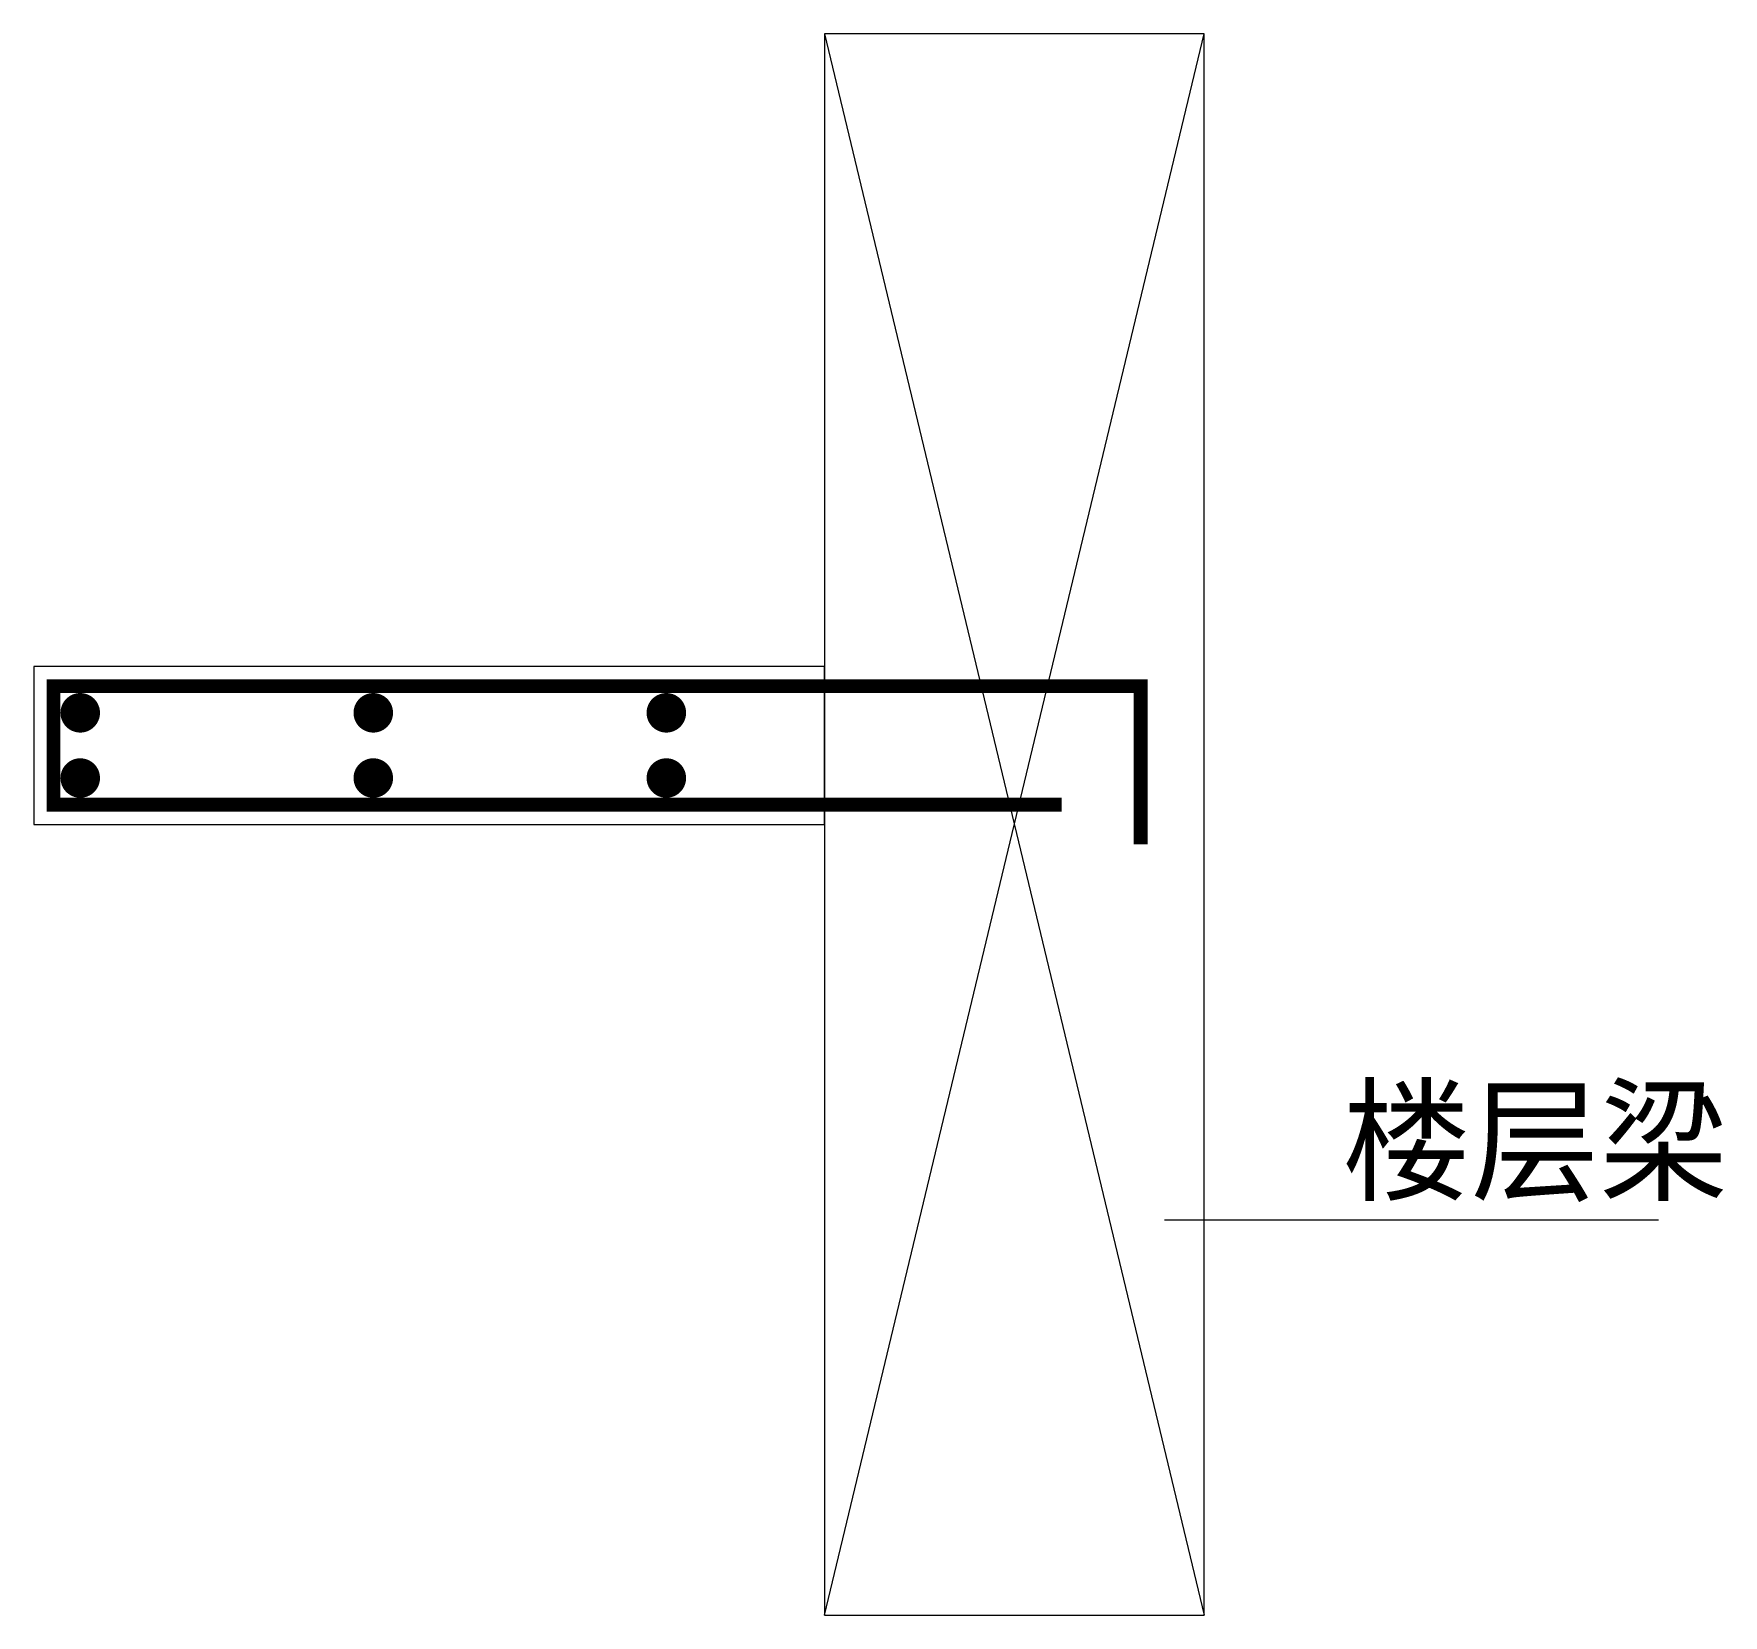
# Model space of a CAD drawing. Extents: x -2000 to 2273, y -2000 to 2000.
import ezdxf

# ---------------------------------------------------------------- set-up
doc = ezdxf.new("R2010")
doc.units = 0
doc.header["$MEASUREMENT"] = 0
doc.layers.add('S-OTHER-THIN', color=3, linetype='Continuous', lineweight=0)
doc.layers.add('S-TEXT', color=7, linetype='Continuous', lineweight=0)
doc.layers.add('S-REIN', color=6, linetype='Continuous')
doc.layers.add('S-REIN-POINT', color=30, linetype='Continuous')

msp = doc.modelspace()

# ---------------------------------------------------------------- linework, layer by layer
at = {"layer": 'S-OTHER-THIN', "color": 7}
for p, q in [((0, -2000), (960, 2000)), ((0, 2000), (960, -2000)), ((0, 400), (-2000, 400)), ((-2000, 400), (-2000, 0)), ((0, 0), (0, 400)), ((-2000, 0), (0, 0)), ((860, -1000), (2110, -1000))]:
    msp.add_line(p, q, dxfattribs=at)
msp.add_lwpolyline([(0, -2000), (960, -2000), (960, 2000), (0, 2000)], close=True, dxfattribs=at)
at = {"layer": 'S-REIN', "const_width": 35}
msp.add_lwpolyline([(800, -50), (800, 350), (0, 350), (-50, 350), (-1950, 350), (-1950, 50), (-50, 50), (0, 50), (600, 50)], dxfattribs=at)
at = {"layer": 'S-REIN-POINT', "const_width": 50}
for points in [[(-1857.5, 282.5, 1), (-1907.5, 282.5, 1)], [(-1116.25, 282.5, 1), (-1166.25, 282.5, 1)], [(-375, 282.5, 1), (-425, 282.5, 1)], [(-1857.5, 117.5, 1), (-1907.5, 117.5, 1)], [(-1116.25, 117.5, 1), (-1166.25, 117.5, 1)], [(-375, 117.5, 1), (-425, 117.5, 1)]]:
    msp.add_lwpolyline(points, format="xyb", close=True, dxfattribs=at)

# ---------------------------------------------------------------- texts
at = {"layer": 'S-TEXT', "color": 7}
msp.add_text('楼层梁', height=250, dxfattribs=at).set_placement((1310, -925))

doc.saveas('drawing.dxf')
